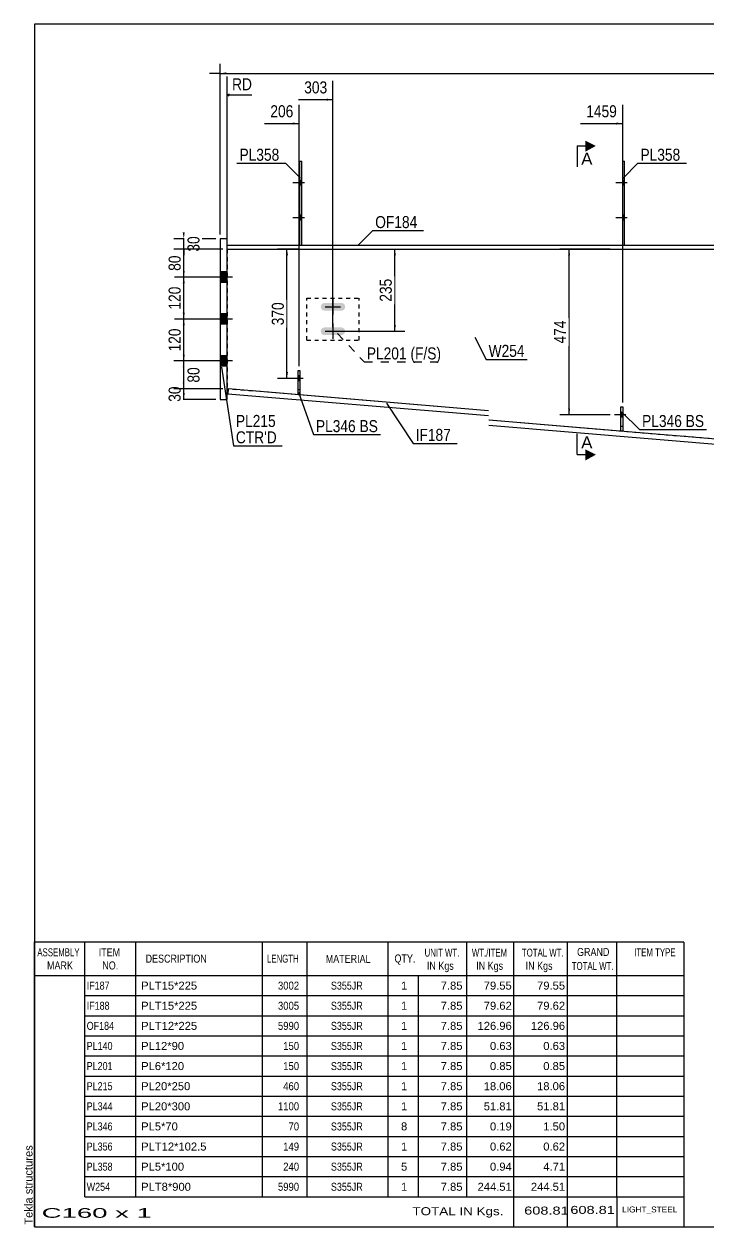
# Model space of a CAD drawing. Header units: millimetres. Extents: x -298 to 114, y -161 to 126.
# Drawn here: x -298 to -134.7, y -161.1 to 126 of the extents above; entities that cross this region are included whole.
import ezdxf

# ---------------------------------------------------------------- set-up
doc = ezdxf.new("R2010")
doc.units = ezdxf.units.MM
doc.linetypes.add('DXK_LINE_DOT1', pattern=[1.8814, 0.9407, -0.9407])
doc.linetypes.add('DXK_LINE_DOT2', pattern=[3.9198, 1.9599, -1.9599])
doc.styles.add('Arial', font='ARIAL.TTF', dxfattribs={"height": 0.2})
doc.styles.add('Arial Narrow', font='ARIALN.TTF', dxfattribs={"height": 0.2})

# ---------------------------------------------------------------- blocks, each defined once
blk = doc.blocks.new('Unknown-622305944-1210')
at = {"color": 5, "linetype": 'Continuous'}
for p, q in [((114.5, 125.95), (-295.5, 125.95)), ((-295.5, 125.95), (-295.5, -161.05)), ((114.5, -161.05), (114.5, 125.95)), ((-295.5, -161.05), (114.5, -161.05))]:
    blk.add_line(p, q, dxfattribs=at)
at = {"color": 174, "linetype": 'Continuous', "style": 'Arial'}
blk.add_text('Tekla structures', height=1.9102, rotation=90, dxfattribs=at).set_placement((-296, -160.55))
blk = doc.blocks.new('Part-622305944-1504 - 1362')
at = {"color": 7, "linetype": 'DXK_LINE_DOT1'}
for p, q in [((-230.58, 50.56), (-230.58, 60.56)), ((-230.58, 60.56), (-218.08, 60.56)), ((-218.08, 50.56), (-218.08, 60.56)), ((-230.58, 50.56), (-218.08, 50.56))]:
    blk.add_line(p, q, dxfattribs=at)
blk = doc.blocks.new('Part-622305944-1451 - 1362')
at = {"color": 2, "linetype": 'Continuous'}
for p, q in [((-249.58, 73.23), (-187.25, 73.23)), ((-249.58, 72.23), (-187.25, 72.23)), ((-187.15, 73.23), (-123.32, 73.23)), ((-187.15, 72.23), (-123.32, 72.23)), ((-123.22, 73.23), (-53.27, 73.23)), ((-123.22, 72.23), (-53.27, 72.23)), ((-53.17, 73.23), (10.41, 73.23)), ((-53.17, 72.23), (10.41, 72.23)), ((10.51, 73.23), (57.52, 73.23)), ((10.51, 72.23), (57.52, 72.23))]:
    blk.add_line(p, q, dxfattribs=at)
at = {"color": 7, "linetype": 'DXK_LINE_DOT1'}
for p, q in [((-249.58, 72.23), (-249.58, 73.23)), ((57.52, 72.23), (57.52, 73.23))]:
    blk.add_line(p, q, dxfattribs=at)
blk = doc.blocks.new('Bolt-622305944-4746 - 1362')
at = {"linetype": 'Continuous'}
for points in [[(-154.82, 87.48), (-154.82, 88.65), (-155.23, 88.65), (-155.23, 87.48)], [(-154.82, 87.48), (-154.82, 88.65), (-155.23, 88.65), (-155.23, 87.48)], [(-154.82, 79.15), (-154.82, 80.31), (-155.23, 80.31), (-155.23, 79.15)], [(-154.82, 79.15), (-154.82, 80.31), (-155.23, 80.31), (-155.23, 79.15)]]:
    blk.add_hatch(color=3, dxfattribs=at).paths.add_polyline_path(points)
at = {"color": 3, "linetype": 'Continuous'}
for p, q in [((-154.15, 88.06), (-156.9, 88.06)), ((-154.15, 88.06), (-156.9, 88.06)), ((-154.82, 88.65), (-155.23, 88.65)), ((-154.82, 88.65), (-155.23, 88.65)), ((-154.82, 87.48), (-155.23, 87.48)), ((-154.82, 87.48), (-155.23, 87.48)), ((-154.15, 79.73), (-156.9, 79.73)), ((-154.15, 79.73), (-156.9, 79.73)), ((-154.82, 80.31), (-155.23, 80.31)), ((-154.82, 80.31), (-155.23, 80.31)), ((-154.82, 79.15), (-155.23, 79.15)), ((-154.82, 79.15), (-155.23, 79.15))]:
    blk.add_line(p, q, dxfattribs=at)
blk = doc.blocks.new('Bolt-622305944-8132 - 1362')
at = {"linetype": 'Continuous'}
for points in [[(-231.78, 87.48), (-231.78, 88.65), (-232.2, 88.65), (-232.2, 87.48)], [(-231.78, 87.48), (-231.78, 88.65), (-232.2, 88.65), (-232.2, 87.48)], [(-231.78, 79.15), (-231.78, 80.31), (-232.2, 80.31), (-232.2, 79.15)], [(-231.78, 79.15), (-231.78, 80.31), (-232.2, 80.31), (-232.2, 79.15)]]:
    blk.add_hatch(color=3, dxfattribs=at).paths.add_polyline_path(points)
at = {"color": 3, "linetype": 'Continuous'}
for p, q in [((-231.12, 88.06), (-233.87, 88.06)), ((-231.12, 88.06), (-233.87, 88.06)), ((-231.78, 88.65), (-232.2, 88.65)), ((-231.78, 88.65), (-232.2, 88.65)), ((-231.78, 87.48), (-232.2, 87.48)), ((-231.78, 87.48), (-232.2, 87.48)), ((-231.12, 79.73), (-233.87, 79.73)), ((-231.12, 79.73), (-233.87, 79.73)), ((-231.78, 80.31), (-232.2, 80.31)), ((-231.78, 80.31), (-232.2, 80.31)), ((-231.78, 79.15), (-232.2, 79.15)), ((-231.78, 79.15), (-232.2, 79.15))]:
    blk.add_line(p, q, dxfattribs=at)
blk = doc.blocks.new('Part-622305944-1526 - 1362')
at = {"color": 2, "linetype": 'Continuous'}
for p, q in [((-249.33, 38.88), (-249.44, 37.63)), ((-187.25, 32.44), (-249.44, 37.63)), ((-187.25, 33.69), (-249.33, 38.88)), ((-123.32, 26.09), (-187.15, 31.41)), ((-123.32, 24.83), (-187.15, 30.16)), ((-84.1, 18.06), (-123.22, 21.33)), ((-84.21, 16.82), (-123.22, 20.07)), ((-84.21, 16.82), (-84.1, 18.06))]:
    blk.add_line(p, q, dxfattribs=at)
blk = doc.blocks.new('Part-622305944-8126 - 1362')
at = {"color": 7, "linetype": 'DXK_LINE_DOT1'}
for p, q in [((-232.62, 37.49), (-232.62, 43.32)), ((-232.62, 43.32), (-232.2, 43.32)), ((-232.2, 43.32), (-232.2, 37.49)), ((-232.62, 38.74), (-232.2, 38.74)), ((-232.2, 37.49), (-232.62, 37.49))]:
    blk.add_line(p, q, dxfattribs=at)
blk = doc.blocks.new('Part-622305944-4733 - 1362')
at = {"color": 7, "linetype": 'DXK_LINE_DOT1'}
for p, q in [((-155.65, 28.79), (-155.65, 34.63)), ((-155.65, 34.63), (-155.23, 34.63)), ((-155.23, 34.63), (-155.23, 28.79)), ((-155.65, 30.04), (-155.23, 30.04)), ((-155.23, 28.79), (-155.65, 28.79))]:
    blk.add_line(p, q, dxfattribs=at)
blk = doc.blocks.new('Part-622305944-1553 - 1362')
at = {"color": 7, "linetype": 'DXK_LINE_DOT1'}
for p, q in [((-249.58, 72.23), (-187.25, 72.23)), ((-249.58, 72.23), (-249.58, 38.9)), ((-187.15, 72.23), (-123.32, 72.23)), ((-123.22, 72.23), (-53.27, 72.23)), ((-53.17, 72.23), (10.41, 72.23)), ((10.51, 72.23), (57.52, 72.23)), ((57.52, 72.23), (57.52, -2.77)), ((-187.25, 33.69), (-249.33, 38.88)), ((-123.32, 26.09), (-187.15, 31.41)), ((-53.27, 15.49), (-123.22, 21.33)), ((10.41, 5.91), (-53.17, 11.22)), ((57.52, -2.77), (10.51, 1.15))]:
    blk.add_line(p, q, dxfattribs=at)
at = {"color": 2, "linetype": 'Continuous'}
blk.add_line((-249.58, 38.9), (-249.33, 38.88), dxfattribs=at)
blk = doc.blocks.new('Part-622305944-8129 - 1362')
at = {"color": 2, "linetype": 'Continuous'}
for p, q in [((-232.62, 37.49), (-232.62, 43.32)), ((-232.62, 43.32), (-232.2, 43.32)), ((-232.2, 43.32), (-232.2, 37.49)), ((-232.2, 37.49), (-232.62, 37.49))]:
    blk.add_line(p, q, dxfattribs=at)
blk = doc.blocks.new('Part-622305944-4732 - 1362')
at = {"color": 2, "linetype": 'Continuous'}
for p, q in [((-155.23, 73.23), (-155.23, 93.23)), ((-155.23, 93.23), (-154.82, 93.23)), ((-154.82, 73.23), (-154.82, 93.23))]:
    blk.add_line(p, q, dxfattribs=at)
at = {"color": 7, "linetype": 'DXK_LINE_DOT1'}
blk.add_line((-155.23, 73.23), (-154.82, 73.23), dxfattribs=at)
blk = doc.blocks.new('Bolt-622305944-1609 - 1362')
at = {"linetype": 'Continuous'}
for points in [[(-251.25, 66.81), (-251.25, 64.31), (-249.58, 64.31), (-249.58, 66.81)], [(-251.25, 66.81), (-251.25, 64.31), (-249.58, 64.31), (-249.58, 66.81)], [(-251.25, 56.81), (-251.25, 54.31), (-249.58, 54.31), (-249.58, 56.81)], [(-251.25, 56.81), (-251.25, 54.31), (-249.58, 54.31), (-249.58, 56.81)], [(-251.25, 46.81), (-251.25, 44.31), (-249.58, 44.31), (-249.58, 46.81)], [(-251.25, 46.81), (-251.25, 44.31), (-249.58, 44.31), (-249.58, 46.81)]]:
    blk.add_hatch(color=3, dxfattribs=at).paths.add_polyline_path(points)
at = {"color": 3, "linetype": 'Continuous'}
for p, q in [((-249.58, 66.81), (-251.25, 66.81)), ((-249.58, 66.81), (-251.25, 66.81)), ((-248.33, 65.56), (-251.25, 65.56)), ((-248.33, 65.56), (-251.25, 65.56)), ((-249.58, 64.31), (-251.25, 64.31)), ((-249.58, 64.31), (-251.25, 64.31)), ((-249.58, 56.81), (-251.25, 56.81)), ((-249.58, 56.81), (-251.25, 56.81)), ((-248.33, 55.56), (-251.25, 55.56)), ((-248.33, 55.56), (-251.25, 55.56)), ((-249.58, 54.31), (-251.25, 54.31)), ((-249.58, 54.31), (-251.25, 54.31)), ((-249.58, 46.81), (-251.25, 46.81)), ((-249.58, 46.81), (-251.25, 46.81)), ((-248.33, 45.56), (-251.25, 45.56)), ((-248.33, 45.56), (-251.25, 45.56)), ((-249.58, 44.31), (-251.25, 44.31)), ((-249.58, 44.31), (-251.25, 44.31))]:
    blk.add_line(p, q, dxfattribs=at)
blk = doc.blocks.new('Part-622305944-1638 - 1362')
at = {"color": 2, "linetype": 'Continuous'}
for p, q in [((-249.58, 74.73), (-251.25, 74.73)), ((-251.25, 74.73), (-251.25, 36.4)), ((-249.58, 36.4), (-249.58, 74.73)), ((-251.25, 36.4), (-249.58, 36.4))]:
    blk.add_line(p, q, dxfattribs=at)
blk = doc.blocks.new('Bolt-622305944-8136 - 1362')
at = {"linetype": 'Continuous'}
blk.add_hatch(color=3, dxfattribs=at).paths.add_polyline_path([(-232.2, 40.82), (-232.2, 41.99), (-232.62, 41.99), (-232.62, 40.82)])
at = {"color": 3, "linetype": 'Continuous'}
for p, q in [((-231.41, 41.4), (-234.16, 41.4)), ((-232.2, 41.99), (-232.62, 41.99)), ((-232.2, 40.82), (-232.62, 40.82))]:
    blk.add_line(p, q, dxfattribs=at)
blk = doc.blocks.new('Bolt-622305944-1770 - 1362')
at = {"linetype": 'Continuous'}
for points in [[(-221.49, 58.13), (-221.42, 58.48), (-221.49, 58.83), (-221.69, 59.13), (-221.98, 59.33), (-222.33, 59.4), (-226.33, 59.4), (-226.69, 59.33), (-226.98, 59.13), (-227.18, 58.83), (-227.25, 58.48), (-227.18, 58.13), (-226.98, 57.83), (-226.69, 57.63), (-226.33, 57.56), (-222.33, 57.56), (-221.98, 57.63), (-221.69, 57.83)], [(-221.49, 52.3), (-221.42, 52.65), (-221.49, 53), (-221.69, 53.29), (-221.98, 53.49), (-222.33, 53.56), (-226.33, 53.56), (-226.69, 53.49), (-226.98, 53.29), (-227.18, 53), (-227.25, 52.65), (-227.18, 52.3), (-226.98, 52), (-226.69, 51.8), (-226.33, 51.73), (-222.33, 51.73), (-221.98, 51.8), (-221.69, 52)]]:
    blk.add_hatch(color=3, dxfattribs=at).paths.add_polyline_path(points)
at = {"color": 3, "linetype": 'Continuous'}
for p, q in [((-224.33, 60.31), (-224.33, 56.65)), ((-226.17, 58.48), (-222.5, 58.48)), ((-226.17, 52.65), (-222.5, 52.65)), ((-224.33, 54.48), (-224.33, 50.81))]:
    blk.add_line(p, q, dxfattribs=at)
blk = doc.blocks.new('Bolt-622305944-8133 - 1362')
at = {"color": 3, "linetype": 'DXK_LINE_DOT2'}
for p, q in [((-231.41, 41.4), (-234.16, 41.4)), ((-232.2, 41.99), (-232.62, 41.99)), ((-232.2, 40.82), (-232.62, 40.82))]:
    blk.add_line(p, q, dxfattribs=at)
blk = doc.blocks.new('Part-622305944-4736 - 1362')
at = {"color": 2, "linetype": 'Continuous'}
for p, q in [((-155.65, 28.79), (-155.65, 34.63)), ((-155.65, 34.63), (-155.23, 34.63)), ((-155.23, 34.63), (-155.23, 28.79)), ((-155.23, 28.79), (-155.65, 28.79))]:
    blk.add_line(p, q, dxfattribs=at)
blk = doc.blocks.new('Bolt-622305944-4747 - 1362')
at = {"color": 3, "linetype": 'DXK_LINE_DOT2'}
for p, q in [((-154.44, 32.71), (-157.19, 32.71)), ((-155.23, 33.29), (-155.65, 33.29)), ((-155.23, 32.13), (-155.65, 32.13))]:
    blk.add_line(p, q, dxfattribs=at)
blk = doc.blocks.new('Bolt-622305944-4750 - 1362')
at = {"linetype": 'Continuous'}
blk.add_hatch(color=3, dxfattribs=at).paths.add_polyline_path([(-155.23, 32.13), (-155.23, 33.29), (-155.65, 33.29), (-155.65, 32.13)])
at = {"color": 3, "linetype": 'Continuous'}
for p, q in [((-154.44, 32.71), (-157.19, 32.71)), ((-155.23, 33.29), (-155.65, 33.29)), ((-155.23, 32.13), (-155.65, 32.13))]:
    blk.add_line(p, q, dxfattribs=at)
blk = doc.blocks.new('Part-622305944-8125 - 1362')
at = {"color": 2, "linetype": 'Continuous'}
for p, q in [((-232.2, 73.23), (-232.2, 93.23)), ((-232.2, 93.23), (-231.78, 93.23)), ((-231.78, 73.23), (-231.78, 93.23))]:
    blk.add_line(p, q, dxfattribs=at)
at = {"color": 7, "linetype": 'DXK_LINE_DOT1'}
blk.add_line((-232.2, 73.23), (-231.78, 73.23), dxfattribs=at)
blk = doc.blocks.new('StraightDimension-622305944-1997 - 1362')
at = {"linetype": 'Continuous'}
for points in [[(-259.67, 76.23), (-259.92, 74.73), (-260.17, 76.23)], [(-260.17, 70.73), (-259.92, 72.23), (-259.67, 70.73)]]:
    blk.add_hatch(color=7, dxfattribs=at).paths.add_polyline_path(points)
at = {"color": 7, "linetype": 'Continuous'}
for p, q in [((-252.25, 74.73), (-262.32, 74.73)), ((-259.92, 72.23), (-259.92, 74.73)), ((-250.58, 72.23), (-262.32, 72.23))]:
    blk.add_line(p, q, dxfattribs=at)
at = {"color": 0}
blk.add_wipeout([(-255.57, 75.91), (-259.77, 75.91), (-259.77, 71.05), (-255.57, 71.05)], dxfattribs=at)
at = {"color": 3, "style": 'Arial Narrow'}
blk.add_text('30', height=2.863, rotation=90.0002, dxfattribs=at).set_placement((-256.17, 71.65))
blk = doc.blocks.new('StraightDimension-622305944-8569 - 1362')
at = {"linetype": 'Continuous'}
blk.add_hatch(color=7, dxfattribs=at).paths.add_polyline_path([(-156.73, 102.46), (-155.23, 102.21), (-156.73, 101.96)])
at = {"color": 7, "linetype": 'Continuous'}
for p, q in [((-155.23, 35.63), (-155.23, 106.71)), ((-165.3, 102.21), (-155.23, 102.21))]:
    blk.add_line(p, q, dxfattribs=at)
at = {"color": 0}
blk.add_wipeout([(-156.01, 103.11), (-156.01, 107.31), (-164.52, 107.31), (-164.52, 103.11)], dxfattribs=at)
at = {"color": 3, "style": 'Arial Narrow'}
blk.add_text('1459', height=2.863, dxfattribs=at).set_placement((-163.92, 103.71))
blk = doc.blocks.new('StraightDimension-622305944-1952 - 1362')
at = {"linetype": 'Continuous'}
for points in [[(-260.17, 37.4), (-259.92, 38.9), (-259.67, 37.4)], [(-259.67, 37.9), (-259.92, 36.4), (-260.17, 37.9)]]:
    blk.add_hatch(color=7, dxfattribs=at).paths.add_polyline_path(points)
at = {"color": 7, "linetype": 'Continuous'}
for p, q in [((-250.58, 38.9), (-262.17, 38.9)), ((-259.92, 36.4), (-259.92, 38.9)), ((-252.25, 36.4), (-262.17, 36.4))]:
    blk.add_line(p, q, dxfattribs=at)
at = {"color": 0}
blk.add_wipeout([(-260.07, 40.07), (-264.27, 40.07), (-264.27, 35.22), (-260.07, 35.22)], dxfattribs=at)
at = {"color": 3, "style": 'Arial Narrow'}
blk.add_text('30', height=2.863, rotation=90.0002, dxfattribs=at).set_placement((-260.67, 35.82))
blk = doc.blocks.new('StraightDimension-622305944-1963 - 1362')
at = {"linetype": 'Continuous'}
for points in [[(-260.17, 54.06), (-259.92, 55.56), (-259.67, 54.06)], [(-259.67, 47.06), (-259.92, 45.56), (-260.17, 47.06)]]:
    blk.add_hatch(color=7, dxfattribs=at).paths.add_polyline_path(points)
at = {"color": 7, "linetype": 'Continuous'}
for p, q in [((-250.58, 55.56), (-262.17, 55.56)), ((-259.92, 45.56), (-259.92, 55.56)), ((-250.58, 45.56), (-262.17, 45.56))]:
    blk.add_line(p, q, dxfattribs=at)
at = {"color": 0}
blk.add_wipeout([(-260.08, 53.9), (-264.28, 53.9), (-264.28, 47.22), (-260.08, 47.22)], dxfattribs=at)
at = {"color": 3, "style": 'Arial Narrow'}
blk.add_text('120', height=2.863, rotation=90.0002, dxfattribs=at).set_placement((-260.67, 47.82))
blk = doc.blocks.new('StraightDimension-622305944-1980 - 1362')
at = {"linetype": 'Continuous'}
for points in [[(-260.17, 70.73), (-259.92, 72.23), (-259.67, 70.73)], [(-259.67, 67.06), (-259.92, 65.56), (-260.17, 67.06)]]:
    blk.add_hatch(color=7, dxfattribs=at).paths.add_polyline_path(points)
at = {"color": 7, "linetype": 'Continuous'}
for p, q in [((-250.58, 72.23), (-262.17, 72.23)), ((-259.92, 65.56), (-259.92, 72.23)), ((-250.58, 65.56), (-262.17, 65.56))]:
    blk.add_line(p, q, dxfattribs=at)
at = {"color": 0}
blk.add_wipeout([(-260.07, 71.32), (-264.27, 71.32), (-264.27, 66.47), (-260.07, 66.47)], dxfattribs=at)
at = {"color": 3, "style": 'Arial Narrow'}
blk.add_text('80', height=2.863, rotation=90.0002, dxfattribs=at).set_placement((-260.67, 67.07))
blk = doc.blocks.new('StraightDimension-622305944-2007 - 1362')
at = {"linetype": 'Continuous'}
for points in [[(-260.17, 44.06), (-259.92, 45.56), (-259.67, 44.06)], [(-259.67, 40.4), (-259.92, 38.9), (-260.17, 40.4)]]:
    blk.add_hatch(color=7, dxfattribs=at).paths.add_polyline_path(points)
at = {"color": 7, "linetype": 'Continuous'}
for p, q in [((-250.58, 45.56), (-262.32, 45.56)), ((-259.92, 38.9), (-259.92, 45.56)), ((-250.58, 38.9), (-262.32, 38.9))]:
    blk.add_line(p, q, dxfattribs=at)
at = {"color": 0}
blk.add_wipeout([(-255.57, 44.66), (-259.77, 44.66), (-259.77, 39.8), (-255.57, 39.8)], dxfattribs=at)
at = {"color": 3, "style": 'Arial Narrow'}
blk.add_text('80', height=2.863, rotation=90.0002, dxfattribs=at).set_placement((-256.17, 40.4))
blk = doc.blocks.new('StraightDimension-622305944-2024 - 1362')
at = {"linetype": 'Continuous'}
for points in [[(-260.17, 64.06), (-259.92, 65.56), (-259.67, 64.06)], [(-259.67, 57.06), (-259.92, 55.56), (-260.17, 57.06)]]:
    blk.add_hatch(color=7, dxfattribs=at).paths.add_polyline_path(points)
at = {"color": 7, "linetype": 'Continuous'}
for p, q in [((-250.58, 65.56), (-262.17, 65.56)), ((-259.92, 55.56), (-259.92, 65.56)), ((-250.58, 55.56), (-262.17, 55.56))]:
    blk.add_line(p, q, dxfattribs=at)
at = {"color": 0}
blk.add_wipeout([(-260.08, 63.9), (-264.28, 63.9), (-264.28, 57.22), (-260.08, 57.22)], dxfattribs=at)
at = {"color": 3, "style": 'Arial Narrow'}
blk.add_text('120', height=2.863, rotation=90.0002, dxfattribs=at).set_placement((-260.67, 57.82))
blk = doc.blocks.new('StraightDimension-622305944-2042 - 1362')
at = {"linetype": 'Continuous'}
for points in [[(-249.75, 113.94), (-251.25, 114.19), (-249.75, 114.44)], [(57.69, 114.44), (59.19, 114.19), (57.69, 113.94)]]:
    blk.add_hatch(color=7, dxfattribs=at).paths.add_polyline_path(points)
at = {"color": 7, "linetype": 'Continuous'}
for p, q in [((-251.25, 75.73), (-251.25, 116.44)), ((59.19, 81.56), (59.19, 116.44)), ((-251.25, 114.19), (-253.75, 114.19)), ((-251.25, 114.19), (59.19, 114.19)), ((59.19, 114.19), (61.69, 114.19))]:
    blk.add_line(p, q, dxfattribs=at)
at = {"color": 0}
blk.add_wipeout([(-91.77, 114.34), (-91.77, 118.54), (-100.29, 118.54), (-100.29, 114.34)], dxfattribs=at)
at = {"color": 3, "style": 'Arial Narrow'}
blk.add_text('6030', height=2.863, dxfattribs=at).set_placement((-99.69, 114.94))
blk = doc.blocks.new('StraightDimension-622305944-5641 - 1362')
at = {"linetype": 'Continuous'}
for points in [[(-168.25, 70.73), (-168, 72.23), (-167.75, 70.73)], [(-167.75, 34.21), (-168, 32.71), (-168.25, 34.21)]]:
    blk.add_hatch(color=7, dxfattribs=at).paths.add_polyline_path(points)
at = {"color": 7, "linetype": 'Continuous'}
for p, q in [((-158.19, 72.23), (-170.25, 72.23)), ((-168, 32.71), (-168, 72.23)), ((-158.19, 32.71), (-170.25, 32.71))]:
    blk.add_line(p, q, dxfattribs=at)
at = {"color": 0}
blk.add_wipeout([(-168.15, 55.81), (-172.35, 55.81), (-172.35, 49.13), (-168.15, 49.13)], dxfattribs=at)
at = {"color": 3, "style": 'Arial Narrow'}
blk.add_text('474', height=2.863, rotation=90.0002, dxfattribs=at).set_placement((-168.75, 49.73))
blk = doc.blocks.new('StraightDimension-622305944-8570 - 1362')
at = {"linetype": 'Continuous'}
blk.add_hatch(color=7, dxfattribs=at).paths.add_polyline_path([(-225.83, 108.16), (-224.33, 107.91), (-225.83, 107.66)])
at = {"color": 7, "linetype": 'Continuous'}
for p, q in [((-224.33, 53.65), (-224.33, 112.41)), ((-232.57, 107.91), (-224.33, 107.91))]:
    blk.add_line(p, q, dxfattribs=at)
at = {"color": 0}
blk.add_wipeout([(-225.11, 108.81), (-225.11, 113.01), (-231.79, 113.01), (-231.79, 108.81)], dxfattribs=at)
at = {"color": 3, "style": 'Arial Narrow'}
blk.add_text('303', height=2.863, dxfattribs=at).set_placement((-231.19, 109.41))
blk = doc.blocks.new('StraightDimension-622305944-8571 - 1362')
at = {"linetype": 'Continuous'}
blk.add_hatch(color=7, dxfattribs=at).paths.add_polyline_path([(-233.91, 102.46), (-232.41, 102.21), (-233.91, 101.96)])
at = {"color": 7, "linetype": 'Continuous'}
for p, q in [((-232.41, 44.32), (-232.41, 106.71)), ((-240.64, 102.21), (-232.41, 102.21))]:
    blk.add_line(p, q, dxfattribs=at)
at = {"color": 0, "linetype": 'Continuous'}
blk.add_wipeout([(-243.05, 109.56), (-243.05, 113.76), (-249, 113.76), (-249, 109.56)], dxfattribs=at)
at = {"color": 7, "linetype": 'Continuous'}
for p, q in [((-249.58, 74.23), (-249.58, 113.46)), ((-249.08, 109.21), (-249.58, 108.96)), ((-249.08, 108.71), (-249.58, 108.96)), ((-243.65, 108.96), (-249.58, 108.96))]:
    blk.add_line(p, q, dxfattribs=at)
at = {"color": 3, "linetype": 'Continuous', "style": 'Arial Narrow'}
blk.add_text('RD', height=2.863, dxfattribs=at).set_placement((-248.4, 110.16))
at = {"color": 0}
blk.add_wipeout([(-233.18, 103.11), (-233.18, 107.31), (-239.87, 107.31), (-239.87, 103.11)], dxfattribs=at)
at = {"color": 3, "style": 'Arial Narrow'}
blk.add_text('206', height=2.863, dxfattribs=at).set_placement((-239.27, 103.71))
blk = doc.blocks.new('StraightDimension-622305944-8636 - 1362')
at = {"linetype": 'Continuous'}
for points in [[(-235.56, 70.73), (-235.31, 72.23), (-235.06, 70.73)], [(-235.06, 42.9), (-235.31, 41.4), (-235.56, 42.9)]]:
    blk.add_hatch(color=7, dxfattribs=at).paths.add_polyline_path(points)
at = {"color": 7, "linetype": 'Continuous'}
for p, q in [((-232.3, 72.23), (-237.56, 72.23)), ((-235.31, 41.4), (-235.31, 72.23)), ((-232.3, 41.4), (-237.56, 41.4))]:
    blk.add_line(p, q, dxfattribs=at)
at = {"color": 0}
blk.add_wipeout([(-235.46, 60.16), (-239.66, 60.16), (-239.66, 53.47), (-235.46, 53.47)], dxfattribs=at)
at = {"color": 3, "style": 'Arial Narrow'}
blk.add_text('370', height=2.863, rotation=90.0002, dxfattribs=at).set_placement((-236.06, 54.07))
blk = doc.blocks.new('StraightDimension-622305944-8648 - 1362')
at = {"linetype": 'Continuous'}
for points in [[(-209.82, 70.73), (-209.57, 72.23), (-209.32, 70.73)], [(-209.32, 54.15), (-209.57, 52.65), (-209.82, 54.15)]]:
    blk.add_hatch(color=7, dxfattribs=at).paths.add_polyline_path(points)
at = {"color": 7, "linetype": 'Continuous'}
for p, q in [((-214, 72.23), (-207.17, 72.23)), ((-209.57, 52.65), (-209.57, 72.23)), ((-223.33, 52.65), (-207.17, 52.65))]:
    blk.add_line(p, q, dxfattribs=at)
at = {"color": 0}
blk.add_wipeout([(-209.72, 65.78), (-213.92, 65.78), (-213.92, 59.1), (-209.72, 59.1)], dxfattribs=at)
at = {"color": 3, "style": 'Arial Narrow'}
blk.add_text('235', height=2.863, rotation=90.0002, dxfattribs=at).set_placement((-210.32, 59.7))
blk = doc.blocks.new('CBS_BOM-622305944-8715')
at = {"color": 7, "linetype": 'Continuous'}
for p, q in [((-295.54, -101.08), (-295.54, -93.08)), ((-295.53, -93.08), (-140.61, -93.08)), ((-283.54, -101.08), (-283.54, -93.08)), ((-271.35, -101.08), (-271.35, -93.08)), ((-241.18, -101.08), (-241.18, -93.08)), ((-230.5, -101.08), (-230.5, -93.08)), ((-211.18, -101.08), (-211.18, -93.08)), ((-192.38, -101.08), (-192.38, -93.08)), ((-181.17, -101.08), (-181.17, -93.08)), ((-168.39, -101.08), (-168.39, -93.08)), ((-156.63, -101.08), (-156.63, -93.08)), ((-140.61, -93.09), (-140.62, -101.07)), ((-295.54, -101.08), (-140.61, -101.08)), ((-295.54, -105.88), (-295.54, -101.08)), ((-283.54, -105.88), (-283.54, -101.08)), ((-271.35, -105.88), (-271.35, -101.08)), ((-241.18, -105.88), (-241.18, -101.08)), ((-230.5, -105.88), (-230.5, -101.08)), ((-211.18, -105.88), (-211.18, -101.08)), ((-203.92, -105.88), (-203.92, -101.08)), ((-192.38, -105.88), (-192.38, -101.08)), ((-181.17, -105.88), (-181.17, -101.08)), ((-168.39, -105.88), (-168.39, -101.08)), ((-156.62, -105.88), (-156.62, -101.08)), ((-140.61, -101.09), (-140.61, -105.88)), ((-295.54, -110.68), (-295.54, -105.88)), ((-283.54, -105.88), (-140.61, -105.88)), ((-283.54, -110.68), (-283.54, -105.88)), ((-271.35, -110.68), (-271.35, -105.88)), ((-241.18, -110.68), (-241.18, -105.88)), ((-230.5, -110.68), (-230.5, -105.88)), ((-211.18, -110.68), (-211.18, -105.88)), ((-203.92, -110.68), (-203.92, -105.88)), ((-192.38, -110.68), (-192.38, -105.88)), ((-181.17, -110.68), (-181.17, -105.88)), ((-168.39, -110.68), (-168.39, -105.88)), ((-156.62, -110.68), (-156.62, -105.88)), ((-140.61, -105.89), (-140.61, -110.68)), ((-295.54, -115.48), (-295.54, -110.68)), ((-283.54, -110.68), (-140.61, -110.68)), ((-283.54, -115.48), (-283.54, -110.68)), ((-271.35, -115.48), (-271.35, -110.68)), ((-241.18, -115.48), (-241.18, -110.68)), ((-230.5, -115.48), (-230.5, -110.68)), ((-211.18, -115.48), (-211.18, -110.68)), ((-203.92, -115.48), (-203.92, -110.68)), ((-192.38, -115.48), (-192.38, -110.68)), ((-181.17, -115.48), (-181.17, -110.68)), ((-168.39, -115.48), (-168.39, -110.68)), ((-156.62, -115.48), (-156.62, -110.68)), ((-140.61, -110.69), (-140.61, -115.48)), ((-295.54, -120.28), (-295.54, -115.48)), ((-283.54, -115.48), (-140.61, -115.48)), ((-283.54, -120.28), (-283.54, -115.48)), ((-271.35, -120.28), (-271.35, -115.48)), ((-241.18, -120.28), (-241.18, -115.48)), ((-230.5, -120.28), (-230.5, -115.48)), ((-211.18, -120.28), (-211.18, -115.48)), ((-203.92, -120.28), (-203.92, -115.48)), ((-192.38, -120.28), (-192.38, -115.48)), ((-181.17, -120.28), (-181.17, -115.48)), ((-168.39, -120.28), (-168.39, -115.48)), ((-156.62, -120.28), (-156.62, -115.48)), ((-140.61, -115.49), (-140.61, -120.28)), ((-295.54, -125.08), (-295.54, -120.28)), ((-283.54, -120.28), (-140.61, -120.28)), ((-283.54, -125.08), (-283.54, -120.28)), ((-271.35, -125.08), (-271.35, -120.28)), ((-241.18, -125.08), (-241.18, -120.28)), ((-230.5, -125.08), (-230.5, -120.28)), ((-211.18, -125.08), (-211.18, -120.28)), ((-203.92, -125.08), (-203.92, -120.28)), ((-192.38, -125.08), (-192.38, -120.28)), ((-181.17, -125.08), (-181.17, -120.28)), ((-168.39, -125.08), (-168.39, -120.28)), ((-156.62, -125.08), (-156.62, -120.28)), ((-140.61, -120.29), (-140.61, -125.08)), ((-295.54, -129.88), (-295.54, -125.08)), ((-283.54, -125.08), (-140.61, -125.08)), ((-283.54, -129.88), (-283.54, -125.08)), ((-271.35, -129.88), (-271.35, -125.08)), ((-241.18, -129.88), (-241.18, -125.08)), ((-230.5, -129.88), (-230.5, -125.08)), ((-211.18, -129.88), (-211.18, -125.08)), ((-203.92, -129.88), (-203.92, -125.08)), ((-192.38, -129.88), (-192.38, -125.08)), ((-181.17, -129.88), (-181.17, -125.08)), ((-168.39, -129.88), (-168.39, -125.08)), ((-156.62, -129.88), (-156.62, -125.08)), ((-140.61, -125.09), (-140.61, -129.88)), ((-295.54, -134.68), (-295.54, -129.88)), ((-283.54, -129.88), (-140.61, -129.88)), ((-283.54, -134.68), (-283.54, -129.88)), ((-271.35, -134.68), (-271.35, -129.88)), ((-241.18, -134.68), (-241.18, -129.88)), ((-230.5, -134.68), (-230.5, -129.88)), ((-211.18, -134.68), (-211.18, -129.88)), ((-203.92, -134.68), (-203.92, -129.88)), ((-192.38, -134.68), (-192.38, -129.88)), ((-181.17, -134.68), (-181.17, -129.88)), ((-168.39, -134.68), (-168.39, -129.88)), ((-156.62, -134.68), (-156.62, -129.88)), ((-140.61, -129.89), (-140.61, -134.68)), ((-295.54, -139.48), (-295.54, -134.68)), ((-283.54, -134.68), (-140.61, -134.68)), ((-283.54, -139.48), (-283.54, -134.68)), ((-271.35, -139.48), (-271.35, -134.68)), ((-241.18, -139.48), (-241.18, -134.68)), ((-230.5, -139.48), (-230.5, -134.68)), ((-211.18, -139.48), (-211.18, -134.68)), ((-203.92, -139.48), (-203.92, -134.68)), ((-192.38, -139.48), (-192.38, -134.68)), ((-181.17, -139.48), (-181.17, -134.68)), ((-168.39, -139.48), (-168.39, -134.68)), ((-156.62, -139.48), (-156.62, -134.68)), ((-140.61, -134.69), (-140.61, -139.48)), ((-295.54, -144.28), (-295.54, -139.48)), ((-283.54, -139.48), (-140.61, -139.48)), ((-283.54, -144.28), (-283.54, -139.48)), ((-271.35, -144.28), (-271.35, -139.48)), ((-241.18, -144.28), (-241.18, -139.48)), ((-230.5, -144.28), (-230.5, -139.48)), ((-211.18, -144.28), (-211.18, -139.48)), ((-203.92, -144.28), (-203.92, -139.48)), ((-192.38, -144.28), (-192.38, -139.48)), ((-181.17, -144.28), (-181.17, -139.48)), ((-168.39, -144.28), (-168.39, -139.48)), ((-156.62, -144.28), (-156.62, -139.48)), ((-140.61, -139.49), (-140.61, -144.28)), ((-295.54, -149.08), (-295.54, -144.28)), ((-283.54, -144.28), (-140.61, -144.28)), ((-283.54, -149.08), (-283.54, -144.28)), ((-271.35, -149.08), (-271.35, -144.28)), ((-241.18, -149.08), (-241.18, -144.28)), ((-230.5, -149.08), (-230.5, -144.28)), ((-211.18, -149.08), (-211.18, -144.28)), ((-203.92, -149.08), (-203.92, -144.28)), ((-192.38, -149.08), (-192.38, -144.28)), ((-181.17, -149.08), (-181.17, -144.28)), ((-168.39, -149.08), (-168.39, -144.28)), ((-156.62, -149.08), (-156.62, -144.28)), ((-140.61, -144.29), (-140.61, -149.08)), ((-295.54, -153.88), (-295.54, -149.08)), ((-283.54, -149.08), (-140.61, -149.08)), ((-283.54, -153.88), (-283.54, -149.08)), ((-271.35, -153.88), (-271.35, -149.08)), ((-241.18, -153.88), (-241.18, -149.08)), ((-230.5, -153.88), (-230.5, -149.08)), ((-211.18, -153.88), (-211.18, -149.08)), ((-203.92, -153.88), (-203.92, -149.08)), ((-192.38, -153.88), (-192.38, -149.08)), ((-181.17, -153.88), (-181.17, -149.08)), ((-168.39, -153.88), (-168.39, -149.08)), ((-156.62, -153.88), (-156.62, -149.08)), ((-140.61, -149.09), (-140.61, -153.88)), ((-295.54, -161.08), (-295.54, -153.9)), ((-283.54, -153.88), (-140.61, -153.88)), ((-181.17, -161.08), (-181.17, -153.9)), ((-168.39, -161.08), (-168.39, -153.9)), ((-156.58, -161.08), (-156.58, -153.9)), ((-140.61, -153.88), (-140.61, -161.08)), ((-295.54, -161.08), (-140.61, -161.08))]:
    blk.add_line(p, q, dxfattribs=at)
at = {"color": 3, "linetype": 'Continuous', "style": 'Arial'}
for s, height, width, p in [('ASSEMBLY', 1.91, 0.7, (-294.85, -96.5)), ('ITEM', 1.91, 0.8, (-280.21, -96.5)), ('UNIT WT.', 1.91, 0.7, (-202.49, -96.58)), ('WT./ITEM', 1.91, 0.7, (-191.2, -96.58)), ('TOTAL WT.', 1.91, 0.7, (-179.27, -96.58)), ('GRAND', 1.91, 0.8, (-166.11, -96.42)), ('ITEM TYPE', 1.91, 0.7, (-152.48, -96.5)), ('DESCRIPTION', 1.9102, 0.8, (-269.02, -98.01)), ('LENGTH', 1.91, 0.7, (-240.08, -98.01)), ('MATERIAL', 1.91, 0.8, (-226.05, -98.06)), ('QTY.', 1.91, 0.8, (-209.66, -97.98)), ('MARK', 1.91, 0.8, (-292.53, -99.64)), ('NO.', 1.91, 0.8, (-279.35, -99.64)), ('IN Kgs', 1.91, 0.8, (-201.92, -99.72)), ('IN Kgs', 1.91, 0.8, (-190.16, -99.72)), ('IN Kgs', 1.91, 0.8, (-178.37, -99.72)), ('TOTAL WT.', 1.91, 0.7, (-167.37, -99.76))]:
    blk.add_text(s, height=height, dxfattribs=dict(at, width=width)).set_placement(p)
at = {"color": 7, "linetype": 'Continuous', "style": 'Arial'}
for s, width, p in [('IF187', 0.8, (-283.08, -104.45)), ('3002', 0.85, (-237.46, -104.45)), ('S355JR', 0.8, (-224.82, -104.45)), ('IF188', 0.8, (-283.08, -109.25)), ('3005', 0.85, (-237.46, -109.25)), ('S355JR', 0.8, (-224.82, -109.25)), ('OF184', 0.8, (-283.08, -114.05)), ('5990', 0.85, (-237.46, -114.05)), ('S355JR', 0.8, (-224.82, -114.05)), ('PL140', 0.8, (-283.08, -118.85)), ('150', 0.85, (-236.2, -118.85)), ('S355JR', 0.8, (-224.82, -118.85)), ('PL201', 0.8, (-283.08, -123.65)), ('150', 0.85, (-236.2, -123.65)), ('S355JR', 0.8, (-224.82, -123.65)), ('PL215', 0.8, (-283.08, -128.45)), ('460', 0.85, (-236.2, -128.45)), ('S355JR', 0.8, (-224.82, -128.45)), ('PL344', 0.8, (-283.08, -133.25)), ('1100', 0.85, (-237.46, -133.25)), ('S355JR', 0.8, (-224.82, -133.25)), ('PL346', 0.8, (-283.08, -138.05)), ('70', 0.85, (-234.94, -138.05)), ('S355JR', 0.8, (-224.82, -138.05)), ('PL356', 0.8, (-283.08, -142.85)), ('149', 0.85, (-236.2, -142.85)), ('S355JR', 0.8, (-224.82, -142.85)), ('PL358', 0.8, (-283.08, -147.65)), ('240', 0.85, (-236.2, -147.65)), ('S355JR', 0.8, (-224.82, -147.65)), ('W254', 0.8, (-283.08, -152.45)), ('5990', 0.85, (-237.46, -152.45)), ('S355JR', 0.8, (-224.82, -152.45))]:
    blk.add_text(s, height=1.91, dxfattribs=dict(at, width=width)).set_placement(p)
for s, height, p in [('PLT15*225', 1.91, (-270.09, -104.45)), ('1', 1.91, (-208.1, -104.45)), ('7.85', 1.91, (-198.63, -104.45)), ('79.55', 1.91, (-188.37, -104.45)), ('79.55', 1.91, (-175.65, -104.45)), ('PLT15*225', 1.91, (-270.09, -109.25)), ('1', 1.91, (-208.1, -109.25)), ('7.85', 1.91, (-198.63, -109.25)), ('79.62', 1.91, (-188.37, -109.25)), ('79.62', 1.91, (-175.65, -109.25)), ('PLT12*225', 1.91, (-270.09, -114.05)), ('1', 1.91, (-208.1, -114.05)), ('7.85', 1.91, (-198.63, -114.05)), ('126.96', 1.91, (-189.85, -114.05)), ('126.96', 1.91, (-177.13, -114.05)), ('PL12*90', 1.91, (-270.09, -118.85)), ('1', 1.91, (-208.1, -118.85)), ('7.85', 1.91, (-198.63, -118.85)), ('0.63', 1.91, (-186.88, -118.85)), ('0.63', 1.91, (-174.17, -118.85)), ('PL6*120', 1.91, (-270.09, -123.65)), ('1', 1.91, (-208.1, -123.65)), ('7.85', 1.91, (-198.63, -123.65)), ('0.85', 1.91, (-186.88, -123.65)), ('0.85', 1.91, (-174.17, -123.65)), ('PL20*250', 1.91, (-270.09, -128.45)), ('1', 1.91, (-208.1, -128.45)), ('7.85', 1.91, (-198.63, -128.45)), ('18.06', 1.91, (-188.37, -128.45)), ('18.06', 1.91, (-175.65, -128.45)), ('PL20*300', 1.91, (-270.09, -133.25)), ('1', 1.91, (-208.1, -133.25)), ('7.85', 1.91, (-198.63, -133.25)), ('51.81', 1.91, (-188.37, -133.25)), ('51.81', 1.91, (-175.65, -133.25)), ('PL5*70', 1.91, (-270.09, -138.05)), ('8', 1.91, (-208.1, -138.05)), ('7.85', 1.91, (-198.63, -138.05)), ('0.19', 1.91, (-186.88, -138.05)), ('1.50', 1.91, (-174.17, -138.05)), ('PLT12*102.5', 1.9102, (-270.09, -142.85)), ('1', 1.91, (-208.1, -142.85)), ('7.85', 1.91, (-198.63, -142.85)), ('0.62', 1.91, (-186.88, -142.85)), ('0.62', 1.91, (-174.17, -142.85)), ('PL5*100', 1.91, (-270.09, -147.65)), ('5', 1.91, (-208.1, -147.65)), ('7.85', 1.91, (-198.63, -147.65)), ('0.94', 1.91, (-186.88, -147.65)), ('4.71', 1.91, (-174.17, -147.65)), ('PLT8*900', 1.91, (-270.09, -152.45)), ('1', 1.91, (-208.1, -152.45)), ('7.85', 1.91, (-198.63, -152.45)), ('244.51', 1.91, (-189.85, -152.45)), ('244.51', 1.91, (-177.13, -152.45))]:
    blk.add_text(s, height=height, dxfattribs=at).set_placement(p)
at = {"color": 6, "linetype": 'Continuous', "style": 'Arial'}
for s, height, width, p in [('C160 x 1', 2.292, 2.05, (-293.81, -158.89)), ('TOTAL IN Kgs.', 1.9102, 1.2, (-205.38, -158.28)), ('608.81', 1.91, 1.3, (-178.72, -158.13)), ('608.81', 1.91, 1.3, (-167.71, -157.97))]:
    blk.add_text(s, height=height, dxfattribs=dict(at, width=width)).set_placement(p)
blk.add_text('LIGHT_STEEL', height=1.4135, dxfattribs=at).set_placement((-155.36, -157.62))
blk = doc.blocks.new('Mark-622305944-1634 - 1362')
at = {"color": 0}
blk.add_wipeout([(-237.99, 29.81), (-237.99, 32.81), (-247.49, 32.81), (-247.49, 29.81)], dxfattribs=at)
blk.add_wipeout([(-237.99, 29.81), (-237.99, 32.81), (-247.49, 32.81), (-247.49, 29.81)], dxfattribs=at)
blk.add_wipeout([(-237.74, 25.91), (-237.74, 28.91), (-247.49, 28.91), (-247.49, 25.91)], dxfattribs=at)
blk.add_wipeout([(-237.74, 25.91), (-237.74, 28.91), (-247.49, 28.91), (-247.49, 25.91)], dxfattribs=at)
at = {"color": 7, "linetype": 'Continuous'}
for p, q in [((-250.89, 44.09), (-248.09, 25.31)), ((-248.09, 25.31), (-236.49, 25.31))]:
    blk.add_line(p, q, dxfattribs=at)
at = {"color": 3, "style": 'Arial Narrow'}
blk.add_text('PL215', height=2.863, dxfattribs=at).set_placement((-247.49, 29.81))
at = {"color": 1, "style": 'Arial Narrow'}
blk.add_text("CTR'D", height=2.863, dxfattribs=at).set_placement((-247.49, 25.91))
blk = doc.blocks.new('Mark-622305944-1447 - 1362')
at = {"color": 0}
blk.add_wipeout([(-204.21, 77.27), (-204.21, 80.27), (-214.26, 80.27), (-214.26, 77.27)], dxfattribs=at)
blk.add_wipeout([(-204.21, 77.27), (-204.21, 80.27), (-214.26, 80.27), (-214.26, 77.27)], dxfattribs=at)
at = {"color": 7, "linetype": 'Continuous'}
for p, q in [((-218.4, 73.13), (-214.86, 76.67)), ((-214.86, 76.67), (-202.71, 76.67))]:
    blk.add_line(p, q, dxfattribs=at)
at = {"color": 3, "style": 'Arial Narrow'}
blk.add_text('OF184', height=2.863, dxfattribs=at).set_placement((-214.26, 77.27))
blk = doc.blocks.new('Mark-622305944-1500 - 1362')
at = {"color": 0}
blk.add_wipeout([(-206.75, 45.93), (-206.75, 48.93), (-216.26, 48.93), (-216.26, 45.93)], dxfattribs=at)
blk.add_wipeout([(-206.75, 45.93), (-206.75, 48.93), (-216.26, 48.93), (-216.26, 45.93)], dxfattribs=at)
at = {"color": 7, "linetype": 'DXK_LINE_DOT2'}
blk.add_line((-223.27, 52.12), (-216.86, 45.33), dxfattribs=at)
at = {"color": 0}
blk.add_wipeout([(-198.55, 45.93), (-198.55, 48.93), (-205.85, 48.93), (-205.85, 45.93)], dxfattribs=at)
blk.add_wipeout([(-198.55, 45.93), (-198.55, 48.93), (-205.85, 48.93), (-205.85, 45.93)], dxfattribs=at)
at = {"color": 7, "linetype": 'DXK_LINE_DOT2'}
blk.add_line((-216.86, 45.33), (-197.95, 45.33), dxfattribs=at)
at = {"color": 3, "style": 'Arial Narrow'}
for s, p in [('PL201', (-216.26, 45.93)), ('(F/', (-205.85, 45.93)), ('S)', (-201.84, 45.93))]:
    blk.add_text(s, height=2.863, dxfattribs=at).set_placement(p)
blk = doc.blocks.new('Mark-622305944-1522 - 1362')
at = {"color": 0}
blk.add_wipeout([(-196.22, 26.5), (-196.22, 29.5), (-204.62, 29.5), (-204.62, 26.5)], dxfattribs=at)
blk.add_wipeout([(-196.22, 26.5), (-196.22, 29.5), (-204.62, 29.5), (-204.62, 26.5)], dxfattribs=at)
at = {"color": 7, "linetype": 'Continuous'}
for p, q in [((-211.53, 35.5), (-205.22, 25.9)), ((-205.22, 25.9), (-194.72, 25.9))]:
    blk.add_line(p, q, dxfattribs=at)
at = {"color": 3, "style": 'Arial Narrow'}
blk.add_text('IF187', height=2.863, dxfattribs=at).set_placement((-204.62, 26.5))
blk = doc.blocks.new('Mark-622305944-1549 - 1362')
at = {"color": 0}
blk.add_wipeout([(-178.63, 46.54), (-178.63, 49.54), (-187.21, 49.54), (-187.21, 46.54)], dxfattribs=at)
blk.add_wipeout([(-178.63, 46.54), (-178.63, 49.54), (-187.21, 49.54), (-187.21, 46.54)], dxfattribs=at)
at = {"color": 7, "linetype": 'Continuous'}
for p, q in [((-190.51, 51.23), (-187.81, 45.94)), ((-187.81, 45.94), (-178.03, 45.94))]:
    blk.add_line(p, q, dxfattribs=at)
at = {"color": 3, "style": 'Arial Narrow'}
blk.add_text('W254', height=2.863, dxfattribs=at).set_placement((-187.21, 46.54))
blk = doc.blocks.new('Mark-622305944-5666 - 1362')
at = {"color": 0}
blk.add_wipeout([(-141.49, 93.34), (-141.49, 96.34), (-150.99, 96.34), (-150.99, 93.34)], dxfattribs=at)
blk.add_wipeout([(-141.49, 93.34), (-141.49, 96.34), (-150.99, 96.34), (-150.99, 93.34)], dxfattribs=at)
at = {"color": 7, "linetype": 'Continuous'}
for p, q in [((-155.13, 89.21), (-151.59, 92.74)), ((-151.59, 92.74), (-139.99, 92.74))]:
    blk.add_line(p, q, dxfattribs=at)
at = {"color": 3, "style": 'Arial Narrow'}
blk.add_text('PL358', height=2.863, dxfattribs=at).set_placement((-150.99, 93.34))
blk = doc.blocks.new('SectionMark-622305944-2290 - 1362')
at = {"color": 7, "linetype": 'Continuous'}
for p, q in [((-166.12, 96.88), (-164.12, 96.88)), ((-166.12, 23.2), (-164.12, 23.2))]:
    blk.add_line(p, q, dxfattribs=at)
at = {"color": 0, "linetype": 'Continuous'}
for points in [[(-162.46, 92.38), (-162.46, 95.38), (-165.12, 95.38), (-165.12, 92.38)], [(-162.46, 24.7), (-162.46, 27.7), (-165.12, 27.7), (-165.12, 24.7)]]:
    blk.add_wipeout(points, dxfattribs=at)
at = {"linetype": 'Continuous'}
for points in [[(-164.12, 98.13), (-161.62, 96.88), (-164.12, 95.5)], [(-164.12, 24.45), (-161.62, 23.2), (-164.12, 21.82)]]:
    blk.add_hatch(color=7, dxfattribs=at).paths.add_polyline_path(points)
at = {"color": 7, "linetype": 'Continuous'}
for p, q in [((-166.12, 96.88), (-166.12, 91.88)), ((-166.12, 23.2), (-166.12, 28.2))]:
    blk.add_line(p, q, dxfattribs=at)
at = {"color": 136, "linetype": 'Continuous', "style": 'Arial'}
for p in [(-165.12, 92.38), (-165.12, 24.7)]:
    blk.add_text('A', height=2.87, dxfattribs=at).set_placement(p)
blk = doc.blocks.new('MarkSet-622305944-5631 - 1362')
at = {"color": 0}
blk.add_wipeout([(-141.1, 29.8), (-141.1, 32.8), (-150.6, 32.8), (-150.6, 29.8)], dxfattribs=at)
blk.add_wipeout([(-141.1, 29.8), (-141.1, 32.8), (-150.6, 32.8), (-150.6, 29.8)], dxfattribs=at)
at = {"color": 7, "linetype": 'Continuous'}
blk.add_line((-155.54, 33.43), (-151.2, 29.2), dxfattribs=at)
at = {"color": 0}
blk.add_wipeout([(-135.82, 29.8), (-135.82, 32.8), (-140.2, 32.8), (-140.2, 29.8)], dxfattribs=at)
blk.add_wipeout([(-135.82, 29.8), (-135.82, 32.8), (-140.2, 32.8), (-140.2, 29.8)], dxfattribs=at)
at = {"color": 7, "linetype": 'Continuous'}
blk.add_line((-151.2, 29.2), (-135.22, 29.2), dxfattribs=at)
at = {"color": 3, "style": 'Arial Narrow'}
for s, p in [('PL346', (-150.6, 29.8)), ('BS', (-140.2, 29.8))]:
    blk.add_text(s, height=2.863, dxfattribs=at).set_placement(p)
blk = doc.blocks.new('MarkSet-622305944-8180 - 1362')
at = {"color": 0}
blk.add_wipeout([(-218.9, 28.58), (-218.9, 31.58), (-228.4, 31.58), (-228.4, 28.58)], dxfattribs=at)
blk.add_wipeout([(-218.9, 28.58), (-218.9, 31.58), (-228.4, 31.58), (-228.4, 28.58)], dxfattribs=at)
at = {"color": 7, "linetype": 'Continuous'}
blk.add_line((-232.54, 38.13), (-229, 27.98), dxfattribs=at)
at = {"color": 0}
blk.add_wipeout([(-213.61, 28.58), (-213.61, 31.58), (-218, 31.58), (-218, 28.58)], dxfattribs=at)
blk.add_wipeout([(-213.61, 28.58), (-213.61, 31.58), (-218, 31.58), (-218, 28.58)], dxfattribs=at)
at = {"color": 7, "linetype": 'Continuous'}
blk.add_line((-229, 27.98), (-213.01, 27.98), dxfattribs=at)
at = {"color": 3, "style": 'Arial Narrow'}
for s, p in [('PL346', (-228.4, 28.58)), ('BS', (-218, 28.58))]:
    blk.add_text(s, height=2.863, dxfattribs=at).set_placement(p)
blk = doc.blocks.new('Mark-622305944-8185 - 1362')
at = {"color": 7, "linetype": 'Continuous'}
blk.add_line((-232.09, 89.21), (-235.63, 92.74), dxfattribs=at)
at = {"color": 0}
blk.add_wipeout([(-237.13, 93.34), (-237.13, 96.34), (-246.63, 96.34), (-246.63, 93.34)], dxfattribs=at)
blk.add_wipeout([(-237.13, 93.34), (-237.13, 96.34), (-246.63, 96.34), (-246.63, 93.34)], dxfattribs=at)
at = {"color": 7, "linetype": 'Continuous'}
blk.add_line((-247.23, 92.74), (-235.63, 92.74), dxfattribs=at)
at = {"color": 3, "style": 'Arial Narrow'}
blk.add_text('PL358', height=2.863, dxfattribs=at).set_placement((-246.63, 93.34))

msp = doc.modelspace()

# ---------------------------------------------------------------- block references
for name in ['Unknown-622305944-1210', 'Part-622305944-8125 - 1362', 'Part-622305944-4732 - 1362', 'Bolt-622305944-8132 - 1362', 'Bolt-622305944-4746 - 1362', 'Part-622305944-1638 - 1362', 'Part-622305944-1451 - 1362', 'Part-622305944-1553 - 1362', 'Bolt-622305944-1609 - 1362', 'Part-622305944-1504 - 1362', 'Bolt-622305944-1770 - 1362', 'Part-622305944-8126 - 1362', 'Part-622305944-8129 - 1362', 'Bolt-622305944-8136 - 1362', 'Bolt-622305944-8133 - 1362', 'Part-622305944-1526 - 1362', 'Part-622305944-4733 - 1362', 'Part-622305944-4736 - 1362', 'Bolt-622305944-4747 - 1362', 'Bolt-622305944-4750 - 1362', 'CBS_BOM-622305944-8715']:
    msp.add_blockref(name, (0, 0))

# ---------------------------------------------------------------- next in the draw order: block references
for name in ['StraightDimension-622305944-8569 - 1362', 'StraightDimension-622305944-1997 - 1362', 'StraightDimension-622305944-1963 - 1362', 'Mark-622305944-1549 - 1362', 'StraightDimension-622305944-1952 - 1362', 'MarkSet-622305944-8180 - 1362', 'Mark-622305944-1522 - 1362', 'MarkSet-622305944-5631 - 1362']:
    msp.add_blockref(name, (0, 0))

# ---------------------------------------------------------------- next in the draw order: block references
for name in ['StraightDimension-622305944-2042 - 1362', 'StraightDimension-622305944-1980 - 1362', 'StraightDimension-622305944-5641 - 1362', 'StraightDimension-622305944-2007 - 1362']:
    msp.add_blockref(name, (0, 0))

# ---------------------------------------------------------------- next in the draw order: block references
for name in ['StraightDimension-622305944-8570 - 1362', 'SectionMark-622305944-2290 - 1362', 'Mark-622305944-5666 - 1362', 'StraightDimension-622305944-2024 - 1362']:
    msp.add_blockref(name, (0, 0))

# ---------------------------------------------------------------- next in the draw order: block references
for name in ['StraightDimension-622305944-8571 - 1362', 'StraightDimension-622305944-8648 - 1362']:
    msp.add_blockref(name, (0, 0))

# ---------------------------------------------------------------- next in the draw order: block references
for name in ['Mark-622305944-8185 - 1362', 'Mark-622305944-1447 - 1362', 'StraightDimension-622305944-8636 - 1362', 'Mark-622305944-1500 - 1362']:
    msp.add_blockref(name, (0, 0))

# ---------------------------------------------------------------- next in the draw order: block references
msp.add_blockref('Mark-622305944-1634 - 1362', (0, 0))

doc.saveas('drawing.dxf')
